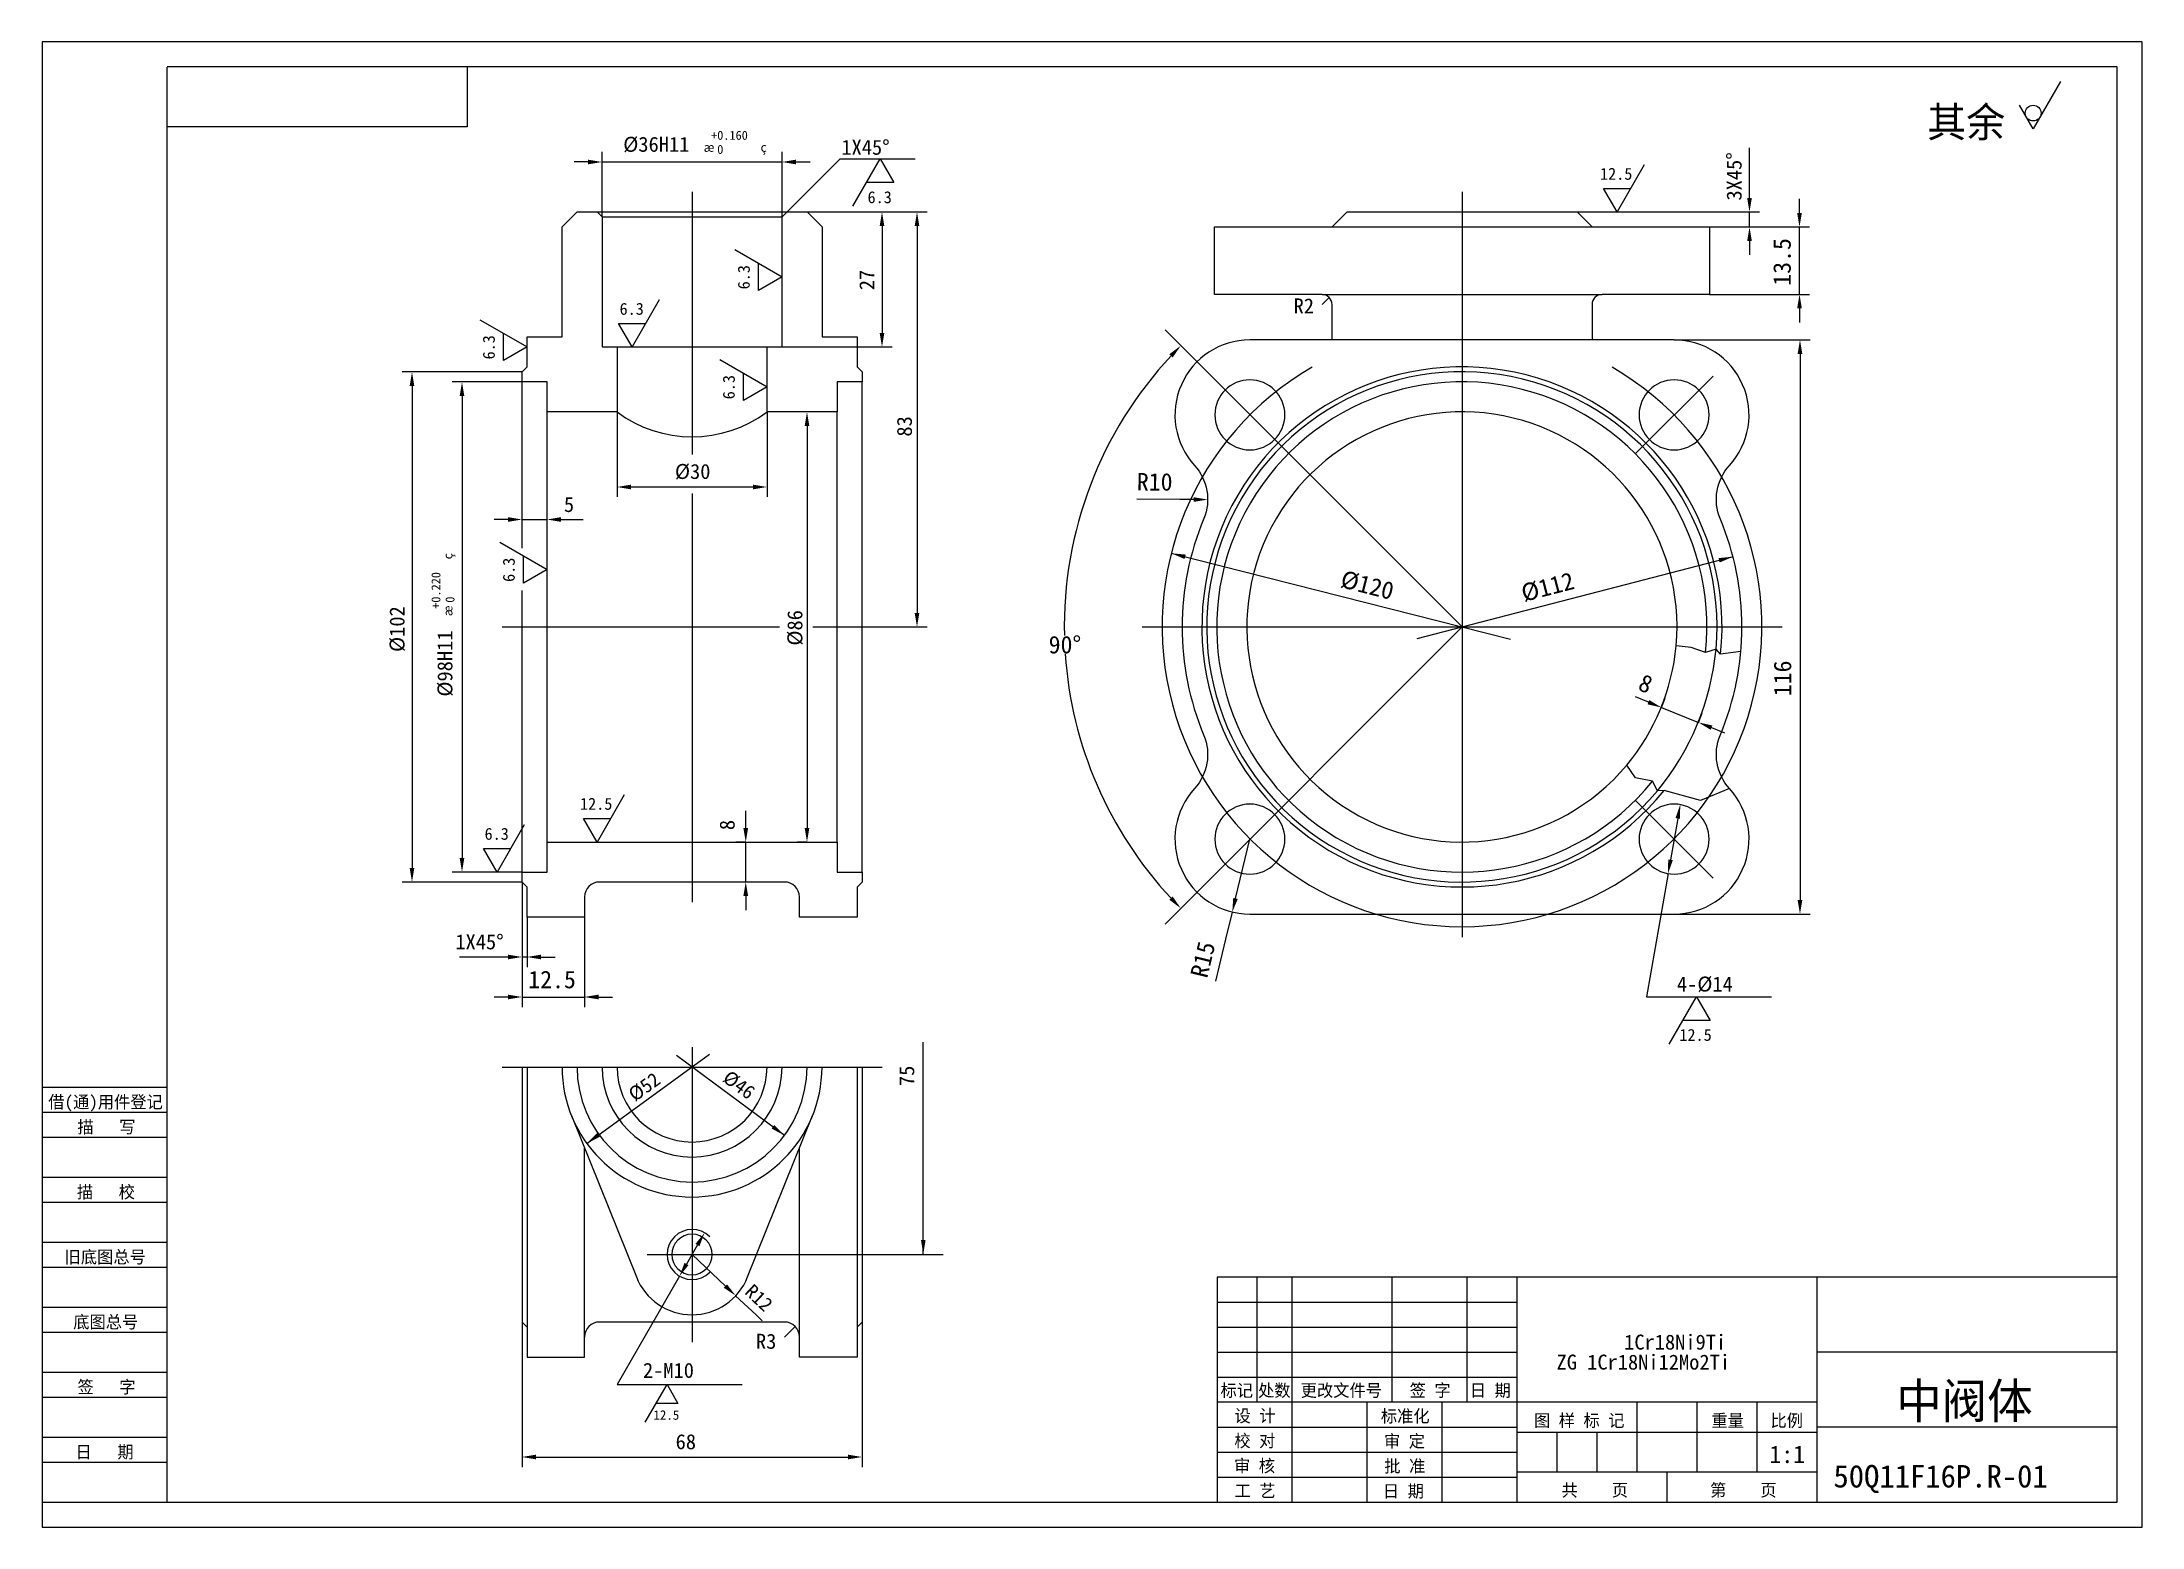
# Model space of a CAD drawing. Header units: metres. Extents: x 0 to 420, y 0 to 297.
import ezdxf

# ---------------------------------------------------------------- set-up
doc = ezdxf.new("R2010")
doc.units = ezdxf.units.M
for name, color, linetype in [('C', 6, 'Continuous'), ('D', 1, 'Continuous'), ('FL', 5, 'Continuous'), ('HA', 5, 'Continuous'), ('T', 7, 'Continuous'), ('TL', 4, 'Continuous')]:
    doc.layers.add(name, color=color, linetype=linetype)

# ---------------------------------------------------------------- blocks, each defined once
blk = doc.blocks.new('TUKUN3')
at = {"layer": 'FL'}
for p, q in [((420, 297), (0, 297)), ((0, 297), (0, 0)), ((420, 0), (420, 297)), ((0, 78), (25, 78)), ((0, 70), (25, 70)), ((0, 65), (25, 65)), ((0, 57), (25, 57)), ((0, 52), (25, 52)), ((243, 25), (243, 50)), ((250, 5), (250, 50)), ((270, 25), (270, 50)), ((285, 25), (285, 50)), ((0, 44), (25, 44)), ((235, 45), (295, 45)), ((0, 39), (25, 39)), ((235, 40), (295, 40)), ((235, 35), (295, 35)), ((0, 31), (25, 31)), ((235, 30), (295, 30)), ((0, 26), (25, 26)), ((280, 5), (280, 25)), ((0, 18), (25, 18)), ((235, 20), (295, 20)), ((0, 13), (25, 13)), ((235, 15), (295, 15)), ((235, 10), (295, 10)), ((0, 0), (420, 0))]:
    blk.add_line(p, q, dxfattribs=at)
at = {"layer": 'TL'}
for p, q in [((415, 292), (25, 292)), ((25, 5), (25, 292)), ((85, 292), (85, 280)), ((415, 5), (415, 292)), ((85, 280), (25, 280)), ((0, 88), (25, 88)), ((0, 83), (25, 83)), ((415, 50), (235, 50)), ((235, 50), (235, 5)), ((295, 5), (295, 50)), ((355, 5), (355, 50)), ((415, 35), (355, 35)), ((355, 25), (235, 25)), ((265, 5), (265, 25)), ((319, 11), (319, 25)), ((331, 11), (331, 25)), ((343, 11), (343, 25)), ((295, 19), (355, 19)), ((303, 11), (303, 19)), ((311, 11), (311, 19)), ((415, 20), (355, 20)), ((355, 11), (295, 11)), ((325, 5), (325, 11)), ((0, 5), (415, 5))]:
    blk.add_line(p, q, dxfattribs=at)
at = {"layer": 'T'}
for s, p in [('借(通)用件登记', (1.26, 83.76)), ('描   写', (7.09, 78.76)), ('描   校', (6.98, 65.76)), ('旧底图总号', (4.52, 52.76)), ('底图总号', (6.25, 39.76)), ('签   字', (7.1, 26.76)), ('标记', (235.71, 26.07)), ('处数', (243.22, 26.07)), ('更改文件号', (251.75, 26.07)), ('签 字', (273.53, 26.07)), ('日 期', (285.57, 26.07)), ('设 计', (238.5, 20.99)), ('标准化', (267.77, 20.93)), ('图 样 标 记', (298.4, 20.04)), ('重量', (333.88, 20.04)), ('比例', (345.7, 20.04)), ('校 对', (238.48, 15.99)), ('审 定', (268.39, 15.93)), ('日   期', (6.72, 13.76)), ('审 核', (238.41, 10.99)), ('批 准', (268.46, 10.93)), ('工 艺', (238.52, 5.99)), ('日 期', (268.18, 5.93)), ('共    页', (303.91, 6.13)), ('第    页', (333.62, 6.13))]:
    blk.add_text(s, height=2.5, dxfattribs=at).set_placement(p)

msp = doc.modelspace()

# ---------------------------------------------------------------- linework, layer by layer
at = {"layer": 'C'}
for p, q in [((130, 267), (130, 214.53)), ((284, 267), (284, 118)), ((130, 206.69), (130, 125)), ((92, 180), (147.5, 180)), ((154.17, 180), (168, 180)), ((220, 180), (348, 180)), ((130, 96), (130, 37)), ((92, 92), (168, 92))]:
    msp.add_line(p, q, dxfattribs=at)
for points in [[(284, 180), (224.6, 239.4)], [(334.2, 230.2), (318.65, 214.65)], [(284, 180), (224.6, 120.6)], [(318.65, 145.35), (334.2, 129.8)], [(121, 54.5), (139, 54.5)]]:
    msp.add_lwpolyline(points, dxfattribs=at)
msp.add_lwpolyline([(254, 231.96, 3.73), (314, 231.96, 3.73)], format="xyb", dxfattribs=at)
at = {"layer": 'D'}
for p, q in [((403.71, 289.09), (398.24, 279.62)), ((398.24, 279.62), (395.51, 284.36)), ((109.2, 273), (106.4, 273)), ((112, 262), (112, 275)), ((112, 273), (148, 273)), ((148, 262), (148, 275)), ((149, 263), (159.61, 273.61)), ((150.8, 273), (153.6, 273)), ((159.61, 273.61), (174.61, 273.61)), ((162.14, 264.14), (167.61, 273.61)), ((167.61, 273.61), (170.34, 268.87)), ((341.5, 268.6), (341.5, 275.84)), ((170.34, 268.87), (164.87, 268.87)), ((320.46, 272.46), (315, 263)), ((315, 263), (312.27, 267.73)), ((312.27, 267.73), (317.73, 267.73)), ((341.5, 265.8), (341.5, 268.6)), ((351.5, 262.8), (351.5, 265.6)), ((153, 263), (170, 263)), ((153, 263), (177, 263)), ((307, 263), (343.5, 263)), ((341.5, 260), (341.5, 263)), ((168, 260.2), (168, 238.8)), ((175, 260.2), (175, 182.8)), ((333.5, 260), (343.5, 260)), ((333.5, 260), (353.5, 260)), ((341.5, 257.2), (341.5, 254.4)), ((351.5, 246.5), (351.5, 260)), ((138.54, 255.49), (148, 250.02)), ((143.27, 247.29), (143.27, 252.76)), ((148, 250.02), (143.27, 247.29)), ((123.46, 245.46), (118, 236)), ((256, 244.5), (257.41, 245.91)), ((333.5, 246.5), (353.5, 246.5)), ((351.5, 243.7), (351.5, 240.9)), ((87.54, 241.46), (97, 236)), ((118, 236), (115.27, 240.73)), ((115.27, 240.73), (120.73, 240.73)), ((92.27, 233.27), (92.27, 238.73)), ((97, 236), (92.27, 233.27)), ((148, 236), (170, 236)), ((326.43, 237.43), (353.6, 237.43)), ((96, 231), (72, 231)), ((135.54, 233.5), (145, 228.03)), ((351.6, 234.63), (351.6, 125.37)), ((74, 228.2), (74, 131.8)), ((96, 229), (82, 229)), ((140.27, 225.3), (140.27, 230.77)), ((145, 228.03), (140.27, 225.3)), ((84, 226.2), (84, 133.8)), ((115, 223), (115, 206)), ((145, 223), (145, 206)), ((153, 223), (151, 223)), ((153, 220.2), (153, 139.8)), ((117.8, 208), (142.2, 208)), ((96, 201.5), (96, 203.5)), ((101, 201.5), (101, 203.5)), ((227.54, 205.51), (218.95, 205.56)), ((230.34, 205.5), (227.54, 205.51)), ((93.2, 201.5), (90.4, 201.5)), ((96, 201.5), (101, 201.5)), ((103.8, 201.5), (106.6, 201.5)), ((106.6, 201.5), (108.22, 201.5)), ((91.54, 196.96), (101, 191.5)), ((96.27, 188.77), (96.27, 194.23)), ((225.84, 194.75), (293.69, 177.54)), ((338.2, 194.06), (274.97, 177.66)), ((101, 191.5), (96.27, 188.77)), ((164, 180), (177, 180)), ((321.28, 164.96), (318.68, 166.01)), ((323.88, 163.91), (324.63, 165.77)), ((323.88, 163.91), (331.3, 160.92)), ((331.3, 160.92), (332.04, 162.77)), ((333.89, 159.87), (336.49, 158.82)), ((116.46, 146.46), (111, 137)), ((140.75, 142.6), (140.75, 143.25)), ((96.46, 140.46), (91, 131)), ((111, 137), (108.27, 141.73)), ((108.27, 141.73), (113.73, 141.73)), ((140.75, 139.8), (140.75, 142.6)), ((327.16, 141.71), (325.7, 133.44)), ((91, 131), (88.27, 135.73)), ((88.27, 135.73), (93.73, 135.73)), ((140.75, 137), (138.75, 137)), ((140.75, 129), (140.75, 137)), ((153, 137), (151, 137)), ((238.71, 125.72), (241.57, 137.57)), ((96, 131), (82, 131)), ((325.21, 130.68), (320.87, 106.06)), ((96, 129), (72, 129)), ((96, 129), (96, 112)), ((96, 129), (96, 104)), ((140.75, 129), (138.75, 129)), ((140.75, 126.2), (140.75, 123.4)), ((97, 122), (97, 112)), ((108.5, 122), (108.5, 104)), ((238.05, 122.99), (236.73, 117.55)), ((326.43, 122.57), (353.6, 122.57)), ((90.4, 114), (83.52, 114)), ((93.2, 114), (90.4, 114)), ((97, 114), (96, 114)), ((99.8, 114), (102.6, 114)), ((236.73, 117.55), (234.72, 109.2)), ((93.2, 106), (90.4, 106)), ((96, 106), (108.5, 106)), ((111.3, 106), (114.1, 106)), ((320.87, 106.06), (345.87, 106.06)), ((325.41, 96.6), (330.87, 106.06)), ((330.87, 106.06), (333.6, 101.33)), ((333.6, 101.33), (328.14, 101.33)), ((176.25, 54.5), (176.25, 97)), ((108.97, 76.71), (133.51, 94.55)), ((148.5, 78.33), (126.92, 94.28)), ((131.1, 56.41), (128.9, 52.59)), ((130, 54.5), (180.25, 54.5)), ((136.69, 48.18), (130, 54.5)), ((127.5, 50.17), (115, 28.52)), ((138.73, 46.26), (142.8, 42.42)), ((142.8, 42.42), (144.04, 41.25)), ((96, 41), (96, 12)), ((148.5, 38), (150.62, 40.12)), ((164, 41), (164, 12)), ((115, 28.52), (140, 28.52)), ((120.63, 20.95), (125, 28.52)), ((125, 28.52), (127.19, 24.73)), ((127.19, 24.73), (122.81, 24.73)), ((98.8, 14), (161.2, 14))]:
    msp.add_line(p, q, dxfattribs=at)
msp.add_circle((398.24, 282.78), 1.58, dxfattribs=at)
for start, end in [(137.02, 181.22), (183.87, 222.98)]:
    msp.add_arc((284, 180), 79.55, start, end, dxfattribs=at)
for points in [[(109.2, 273.47), (109.2, 272.53), (112, 273)], [(150.8, 273.47), (150.8, 272.53), (148, 273)], [(341.03, 265.8), (341.97, 265.8), (341.5, 263)], [(167.53, 260.2), (168.47, 260.2), (168, 263)], [(174.53, 260.2), (175.47, 260.2), (175, 263)], [(351.03, 262.8), (351.97, 262.8), (351.5, 260)], [(341.03, 257.2), (341.97, 257.2), (341.5, 260)], [(351.03, 243.7), (351.97, 243.7), (351.5, 246.5)], [(167.53, 238.8), (168.47, 238.8), (168, 236)], [(225.47, 234.56), (226.14, 233.91), (227.75, 236.25)], [(351.13, 234.63), (352.06, 234.63), (351.6, 237.43)], [(73.53, 228.2), (74.47, 228.2), (74, 231)], [(83.53, 226.2), (84.47, 226.2), (84, 229)], [(152.53, 220.2), (153.47, 220.2), (153, 223)], [(117.8, 208.47), (117.8, 207.53), (115, 208)], [(142.2, 208.47), (142.2, 207.53), (145, 208)], [(230.34, 205.03), (230.34, 205.96), (233.14, 205.48)], [(93.2, 201.97), (93.2, 201.03), (96, 201.5)], [(103.8, 201.97), (103.8, 201.03), (101, 201.5)], [(228.75, 194.48), (225.84, 194.75), (228.52, 193.6)], [(335.53, 192.9), (338.2, 194.06), (335.3, 193.78)], [(174.53, 182.8), (175.47, 182.8), (175, 180)], [(321.11, 164.53), (321.45, 165.39), (323.88, 163.91)], [(321.45, 165.39), (321.11, 164.53), (323.88, 163.91)], [(334.07, 160.3), (333.72, 159.44), (331.3, 160.92)], [(327.62, 141.63), (326.7, 141.79), (327.64, 144.47)], [(140.28, 139.8), (141.22, 139.8), (140.75, 137)], [(152.53, 139.8), (153.47, 139.8), (153, 137)], [(73.53, 131.8), (74.47, 131.8), (74, 129)], [(83.53, 133.8), (84.47, 133.8), (84, 131)], [(326.16, 133.36), (325.24, 133.52), (325.21, 130.68)], [(140.28, 126.2), (141.22, 126.2), (140.75, 129)], [(226.14, 126.09), (225.47, 125.44), (227.75, 123.75)], [(239.16, 125.61), (238.25, 125.82), (238.05, 122.99)], [(351.13, 125.37), (352.06, 125.37), (351.6, 122.57)], [(93.2, 114.47), (93.2, 113.53), (96, 114)], [(99.8, 114.47), (99.8, 113.53), (97, 114)], [(93.2, 106.47), (93.2, 105.53), (96, 106)], [(111.3, 106.47), (111.3, 105.53), (108.5, 106)], [(145.91, 79.68), (148.5, 78.33), (146.45, 80.41)], [(111.03, 78.78), (108.97, 76.71), (111.57, 78.04)], [(131.5, 56.17), (130.7, 56.64), (132.5, 58.83)], [(175.8, 57.38), (176.25, 54.5), (176.71, 57.38)], [(129.3, 52.36), (128.5, 52.83), (127.5, 50.17)], [(136.37, 47.85), (137.01, 48.52), (138.73, 46.26)], [(98.8, 14.47), (98.8, 13.53), (96, 14)], [(161.2, 14.47), (161.2, 13.53), (164, 14)]]:
    msp.add_solid(points, dxfattribs=at)
at = {"layer": 'HA'}
for p, q in [((335.72, 174.56), (334.81, 175.56)), ((339.79, 175.12), (335.72, 174.56)), ((324.41, 147.28), (323.07, 147.22)), ((331.73, 145.32), (324.41, 147.28)), ((337.49, 147.71), (331.73, 145.32))]:
    msp.add_line(p, q, dxfattribs=at)
for points in [[(334.81, 175.56), (332.73, 174.88), (329.81, 175.88), (326.84, 176.25)], [(323.07, 147.22), (322.08, 149.16), (318.72, 149.82), (316.94, 152.36)]]:
    msp.add_lwpolyline(points, dxfattribs=at)
msp.add_lwpolyline([(133.54, 58.04, 2.41), (133.54, 50.96, 2.41)], format="xyb", dxfattribs=at)
at = {"layer": 'TL'}
for points in [[(101, 223), (101, 229), (96, 229), (96, 231), (97, 232), (97, 238), (104, 238), (104, 260), (107, 263), (111, 263), (112, 262), (112, 236), (115, 236), (115, 223)], [(145, 223), (145, 236), (148, 236), (148, 262), (149, 263), (153, 263), (156, 260), (156, 238), (163, 238), (163, 232), (164, 231), (164, 229), (159, 229), (159, 223)]]:
    msp.add_lwpolyline(points, close=True, dxfattribs=at)
for points in [[(111, 263), (149, 263)], [(112, 262), (148, 262)], [(258, 260), (310, 260)], [(256, 246.5), (312, 246.5)], [(115, 236), (145, 236)], [(96, 195.78), (96, 229)], [(164, 131), (164, 229)], [(101, 137), (101, 223)], [(159, 137), (159, 223)], [(96, 131), (96, 187.33)], [(96, 92), (96, 41), (97, 40)], [(97, 92), (97, 34), (108.5, 34), (108.5, 75.78)], [(163, 92), (163, 34), (151.5, 34), (151.5, 75.78)], [(164, 92), (164, 41), (163, 40)]]:
    msp.add_lwpolyline(points, dxfattribs=at)
for points in [[(258, 237.43), (258, 244.5, 0.41), (256, 246.5), (234.5, 246.5), (234.5, 260), (258, 260), (261, 263), (307, 263), (310, 260), (333.5, 260), (333.5, 246.5), (312, 246.5, 0.41), (310, 244.5), (310, 237.43)], [(335.72, 174.56, 6.9), (324.41, 147.28, 6.9)], [(334.81, 175.56, 6.5), (323.07, 147.22, 6.5)], [(332.73, 174.88, 6.9), (322.08, 149.16, 6.9)], [(115, 223, 0.33), (145, 223, 0.33)], [(326.84, 176.25, 6.5), (316.94, 152.36, 6.5)], [(316.94, 152.36, 0.15), (326.84, 176.25, 0.15)], [(323.07, 147.22, 0.15), (334.81, 175.56, 0.15)], [(104, 92, 1), (156, 92, 1)], [(107, 92, 1), (153, 92, 1)], [(112, 92, 1), (148, 92, 1)], [(115, 92, 1), (145, 92, 1)], [(105.88, 82.29), (118.87, 50.02, 0.68), (141.13, 50.02), (154.12, 82.29)], [(130, 58.55, 1), (130, 50.45, 1), (130, 58.55, 1)], [(151.5, 38, 0.41), (148.5, 41), (111.5, 41, 0.41), (108.5, 38, 0.41)]]:
    msp.add_lwpolyline(points, format="xyb", dxfattribs=at)
for points in [[(241.57, 237.43, 0.65), (230.51, 212.29, -0.29), (232.36, 201.67, 0.2), (232.36, 158.33, -0.29), (230.51, 147.71, 0.65), (241.57, 122.57), (326.43, 122.57, 0.65), (337.49, 147.71, -0.29), (335.64, 158.33, 0.2), (335.64, 201.67, -0.29), (337.49, 212.29, 0.65), (326.43, 237.43)], [(241.57, 229.43, 1), (241.57, 215.43, 1)], [(326.43, 229.43, 1), (326.43, 215.43, 1)], [(241.57, 144.57, 1), (241.57, 130.57, 1)], [(326.43, 144.57, 1), (326.43, 130.57, 1)], [(96, 131), (101, 131), (101, 137), (159, 137), (159, 131), (164, 131), (164, 129), (163, 128), (163, 122), (151.5, 122), (151.5, 126, 0.41), (148.5, 129), (111.5, 129, 0.41), (108.5, 126), (108.5, 122), (97, 122), (97, 128), (96, 129)]]:
    msp.add_lwpolyline(points, format="xyb", close=True, dxfattribs=at)

# ---------------------------------------------------------------- block references
at = {"layer": 'T'}
msp.add_blockref('TUKUN3', (0, 0), dxfattribs=at)

# ---------------------------------------------------------------- texts
at = {"layer": 'D'}
for s, height, p in [('其余', 6, (377.04, 277.97)), ('%%C36H11', 3, (116.24, 275.04)), ('+0.160', 1.8, (133.82, 277.44)), ('1X45%%D', 3, (159.87, 274.45)), ('%%230', 1.8, (132.32, 275.04)), (' 0', 1.8, (133.82, 274.62)), ('%%231', 1.8, (143.72, 275.04)), ('12.5', 2.38, (311.6, 269.45)), ('6.3', 2.38, (165.11, 264.77)), ('6.3', 2.38, (115.51, 242.45)), ('R2', 3, (250.32, 242.72)), ('%%C30', 3, (126.58, 209.61)), ('5', 3, (104.38, 203)), ('90%%D', 3.5, (201.33, 174.72)), ('12.5', 2.38, (107.6, 143.45)), ('6.3', 2.38, (88.51, 137.45)), ('1X45%%D', 3, (82.67, 115.53)), ('12.5', 3.5, (97.25, 107.75)), ('4-%%C14', 3, (326.98, 107.09)), ('12.5', 2.38, (327.47, 97.23)), ('R3', 3, (142.79, 35.64)), ('1Cr18Ni9Ti', 3, (316.43, 35.48)), ('ZG 1Cr18Ni12Mo2Ti', 3, (302.91, 31.48)), ('2-M10', 3, (120.19, 29.83)), ('中阀体', 7, (370.83, 21.71)), ('12.5', 1.9, (122.28, 21.45)), ('68', 3, (126.72, 15.56)), ('1:1', 3.5, (345.48, 12.79)), ('50Q11F16P.R-01', 4.5, (358.29, 7.9))]:
    msp.add_text(s, height=height, dxfattribs=at).set_placement(p)
for s, height, rotation, p in [('3X45%%D', 3, 90, (339.92, 265.29)), ('13.5', 3.5, 90, (349.75, 248.25)), ('6.3', 2.38, 90, (141.55, 247.53)), ('27', 3, 90, (166.47, 247.36)), ('6.3', 2.38, 90, (90.55, 233.51)), ('6.3', 2.38, 90, (138.55, 225.54)), ('83', 3, 90, (173.98, 218.08)), ('R10', 3.5, 359.67, (218.96, 207.31)), ('%%231', 1.8, 90, (82.08, 193.54)), ('6.3', 2.38, 90, (94.55, 189.01)), ('+0.220', 1.8, 90, (79.68, 183.64)), ('%%C120', 3.5, 345.77, (259.47, 188.03)), ('%%c112', 3.5, 14.55, (296.39, 185.02)), (' 0', 1.8, 90, (82.5, 183.64)), ('%%C102', 3, 90, (72.51, 175)), ('%%230', 1.8, 90, (82.08, 182.14)), ('%%C86', 3, 90, (152.07, 176.27)), ('%%C98H11', 3, 90, (82.08, 166.07)), ('116', 3.5, 90, (349.85, 166.15)), ('8', 3.5, 338.03, (318.98, 167.5)), ('8', 3, 90, (138.53, 139.37)), ('R15', 3.5, 76.41, (233.01, 109.61)), ('%%C52', 2.8, 36.01, (118.58, 84.97)), ('%%C46', 2.8, 323.55, (135.91, 89.3)), ('75', 3, 90, (174.45, 88.19)), ('R12', 2.8, 316.65, (140.36, 46.78))]:
    msp.add_text(s, height=height, rotation=rotation, dxfattribs=at).set_placement(p)

doc.saveas('drawing.dxf')
